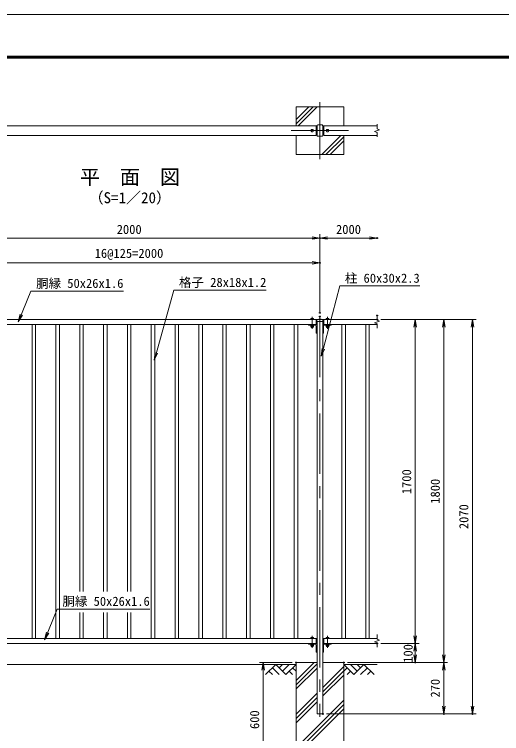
# Model space of a CAD drawing. Units: millimetres, scale not verified. Extents: x -4200 to 4200, y -2970 to 2970.
# Drawn here: x -2747 to -192, y -804 to 2970 of the extents above; entities that cross this region are included whole.
import ezdxf
from ezdxf.enums import TextEntityAlignment as Align

# ---------------------------------------------------------------- set-up
doc = ezdxf.new("R2010")
doc.units = ezdxf.units.MM
doc.header["$LTSCALE"] = 10
doc.header["$PDMODE"] = 32
doc.header["$PDSIZE"] = 5
doc.linetypes.add('USER1', pattern=[50.8, 31.75, -6.35, 6.35, -6.35])
for name, color, linetype, lineweight in [('0-0_D-BGD', 7, 'Continuous', 18), ('0-1_D-STR4', 7, 'Continuous', 18), ('0-2_D-DCR-HCH', 7, 'Continuous', 13), ('0-3_D-BMK', 2, 'USER1', 13), ('0-4_D-TTL-TXT', 7, 'Continuous', 18), ('0-5_D-STR-DIM', 7, 'Continuous', 13), ('0-6_0', 7, 'Continuous', 18), ('0-8_D-STR1', 1, 'Continuous', 18), ('0-9_D-STR-TXT', 7, 'Continuous', 13), ('0-A_D-TTL', 7, 'Continuous', 18), ('0-B_D-STR3', 3, 'Continuous', 13)]:
    doc.layers.add(name, color=color, linetype=linetype, lineweight=lineweight)
doc.layers.add('0-7_Defpoints', color=253, linetype='Continuous')
doc.styles.add('ＭＳ ゴシック', font='')
doc.styles.get('ＭＳ ゴシック').set_extended_font_data('MS Gothic')

# ---------------------------------------------------------------- blocks, each defined once
blk = doc.blocks.new('_Open')
at = {"layer": '0-6_0'}
blk.add_line((-10, 1.667), (0, 0), dxfattribs=at)
blk.add_lwpolyline([(-10, -1.667), (0, 0), (-10, 0)], dxfattribs=at)

msp = doc.modelspace()

# ---------------------------------------------------------------- linework, layer by layer
at = {"layer": '0-0_D-BGD'}
for p, q in [((-1269.86, -441.05), (-3019.86, -441.05)), ((-1019.86, -441.05), (-844.86, -441.05))]:
    msp.add_line(p, q, dxfattribs=at)
at = {"layer": '0-1_D-STR4'}
for p, q in [((-1019.86, 2385.22), (-1019.86, 2485.22)), ((-1269.86, -431.05), (-1269.86, -1031.05)), ((-1159.86, -431.05), (-1269.86, -431.05)), ((-1019.86, -431.05), (-1129.86, -431.05)), ((-1019.86, -431.05), (-1019.86, -1031.05))]:
    msp.add_line(p, q, dxfattribs=at)
for points in [[(-1019.86, 2485.22), (-1269.86, 2485.22), (-1269.86, 2385.22)], [(-1269.86, 2335.22), (-1269.86, 2235.22), (-1019.86, 2235.22), (-1019.86, 2335.22)]]:
    msp.add_lwpolyline(points, dxfattribs=at)
at = {"layer": '0-2_D-DCR-HCH'}
for p, q in [((-1269.86, 2396.19), (-1180.83, 2485.22)), ((-1269.86, 2418.29), (-1202.93, 2485.22)), ((-1258.73, 2385.22), (-1158.73, 2485.22)), ((-1034.86, 2335.22), (-1134.86, 2235.22)), ((-1019.86, 2328.12), (-1112.76, 2235.22)), ((-1019.86, 2306.03), (-1090.66, 2235.22)), ((-1376.28, -441.05), (-1429.5, -494.26)), ((-1376.28, -441.05), (-1323.07, -494.26)), ((-1358.55, -458.78), (-1340.81, -441.05)), ((-1340.81, -476.52), (-1305.33, -441.05)), ((-1323.07, -494.26), (-1269.86, -441.05)), ((-966.65, -494.26), (-1019.86, -441.05)), ((-948.91, -476.52), (-984.38, -441.05)), ((-913.43, -441.05), (-966.65, -494.26)), ((-931.08, -458.88), (-948.91, -441.05)), ((-913.43, -441.05), (-860.22, -494.26)), ((-1411.76, -476.52), (-1393.94, -494.26)), ((-1394.02, -458.78), (-1358.38, -494.26)), ((-1305.33, -476.52), (-1287.51, -494.26)), ((-1287.6, -458.78), (-1269.86, -476.44)), ((-1002.12, -458.78), (-1019.86, -476.44)), ((-984.38, -476.52), (-1002.2, -494.26)), ((-895.7, -458.78), (-931.34, -494.26)), ((-877.96, -476.52), (-895.78, -494.26))]:
    msp.add_line(p, q, dxfattribs=at)
at = {"layer": '0-3_D-BMK'}
for p, q in [((-1144.86, 2210.22), (-1144.86, 2510.22)), ((-994.86, 2360.22), (-1294.86, 2360.22)), ((-1184.86, 1382.31), (-1184.86, 1319.6)), ((-1144.86, 1383.95), (-1144.86, -716.05)), ((-1104.86, 1382.31), (-1104.86, 1319.6)), ((-1184.86, -291.69), (-1184.86, -354.4)), ((-1104.86, -291.69), (-1104.86, -354.4))]:
    msp.add_line(p, q, dxfattribs=at)
at = {"layer": '0-5_D-STR-DIM'}
for p, q in [((-844.86, 2393.65), (-844.86, 2369.84)), ((-858.07, 2355.41), (-831.64, 2365.03)), ((-844.86, 2350.6), (-858.07, 2355.41)), ((-831.64, 2365.03), (-844.86, 2369.84)), ((-844.86, 2350.6), (-844.86, 2326.79)), ((-1144.86, 1423.95), (-1144.86, 1816.53)), ((-1144.86, 1423.95), (-1144.86, 1816.53)), ((-3144.86, 1796.53), (-1144.86, 1796.53)), ((-1144.86, 1796.53), (-844.86, 1796.53)), ((-3144.86, 1666.42), (-1144.86, 1666.42)), ((-1144.86, 1403.95), (-1144.86, 1686.42)), ((-858.07, 1351.15), (-831.64, 1360.76)), ((-844.86, 1389.38), (-844.86, 1365.57)), ((-831.64, 1360.76), (-844.86, 1365.57)), ((-824.86, 1368.95), (-624.86, 1368.95)), ((-824.86, 1368.95), (-474.86, 1368.95)), ((-824.86, 1368.95), (-324.86, 1368.95)), ((-644.86, 1368.95), (-644.86, -331.05)), ((-494.86, 1368.95), (-494.86, -431.05)), ((-344.86, 1368.95), (-344.86, -701.05)), ((-844.86, 1346.34), (-858.07, 1351.15)), ((-844.86, 1346.34), (-844.86, 1322.53)), ((-844.86, -284.62), (-844.86, -308.43)), ((-858.07, -322.85), (-831.64, -313.24)), ((-844.86, -327.66), (-858.07, -322.85)), ((-831.64, -313.24), (-844.86, -308.43)), ((-844.86, -327.66), (-844.86, -351.47)), ((-824.86, -331.05), (-624.86, -331.05)), ((-824.86, -331.05), (-624.86, -331.05)), ((-644.86, -331.05), (-644.86, -431.05)), ((-1289.86, -431.05), (-1461.99, -431.05)), ((-1441.99, -431.05), (-1441.99, -1031.05)), ((-999.86, -431.05), (-624.86, -431.05)), ((-999.86, -431.05), (-474.86, -431.05)), ((-999.86, -431.05), (-474.86, -431.05)), ((-494.86, -431.05), (-494.86, -701.05)), ((-1109.86, -701.05), (-474.86, -701.05)), ((-1109.86, -701.05), (-324.86, -701.05))]:
    msp.add_line(p, q, dxfattribs=at)
at = {"layer": '0-6_0'}
for p, q in [((-1269.86, -525.96), (-1174.94, -431.05)), ((-1269.86, -548.06), (-1159.86, -438.06)), ((-1129.86, -562.74), (-1019.86, -452.74)), ((-1269.86, -570.16), (-1159.86, -460.16)), ((-1129.86, -584.84), (-1019.86, -474.84)), ((-1129.86, -606.93), (-1019.86, -496.93)), ((-1269.86, -702.74), (-1159.86, -592.74)), ((-1269.86, -724.84), (-1159.86, -614.84)), ((-1269.86, -879.52), (-1019.86, -629.52)), ((-1269.86, -746.93), (-1159.86, -636.93)), ((-1269.86, -901.61), (-1019.86, -651.61)), ((-1269.86, -923.71), (-1019.86, -673.71))]:
    msp.add_line(p, q, dxfattribs=at)
at = {"layer": '0-7_Defpoints'}
for p in [(-1144.86, 1796.53), (-844.86, 1796.53), (-1144.86, 1666.42), (-1144.86, 1403.95), (-1144.86, 1383.95), (-844.86, 1389.88), (-844.86, 1368.95), (-844.86, 1368.95), (-844.86, -331.05), (-844.86, -331.05), (-644.86, -331.05), (-1269.86, -431.05), (-1019.86, -431.05), (-644.86, -431.05), (-494.86, -431.05), (-1129.86, -701.05), (-494.86, -701.05), (-344.86, -701.05)]:
    msp.add_point(p, dxfattribs=at)
at = {"layer": '0-8_D-STR1'}
for p, q in [((-1164.86, 2385.22), (-3124.86, 2385.22)), ((-1164.86, 2335.22), (-1164.86, 2385.22)), ((-1164.36, 2384.97), (-1164.86, 2384.97)), ((-1162.86, 2383.47), (-1162.86, 2336.97)), ((-1162.86, 2380.65), (-1159.86, 2380.65)), ((-1159.86, 2385.62), (-1159.86, 2334.82)), ((-1155.26, 2390.22), (-1134.46, 2390.22)), ((-1129.86, 2334.82), (-1129.86, 2385.62)), ((-1126.86, 2380.65), (-1129.86, 2380.65)), ((-1126.86, 2383.47), (-1126.86, 2336.97)), ((-1125.36, 2384.97), (-1124.86, 2384.97)), ((-844.86, 2385.22), (-1124.86, 2385.22)), ((-1124.86, 2335.22), (-1124.86, 2385.22)), ((-1162.86, 2340.65), (-1159.86, 2340.65)), ((-1126.86, 2340.65), (-1129.86, 2340.65)), ((-1164.86, 2335.22), (-3124.86, 2335.22)), ((-1164.36, 2335.47), (-1164.86, 2335.47)), ((-1155.26, 2330.22), (-1134.46, 2330.22)), ((-1125.36, 2335.47), (-1124.86, 2335.47)), ((-844.86, 2335.22), (-1124.86, 2335.22)), ((-3124.86, 1368.95), (-1164.86, 1368.95)), ((-1164.86, 1368.95), (-1164.86, 1342.95)), ((-1164.36, 1368.7), (-1164.86, 1368.7)), ((-1162.86, 1344.7), (-1162.86, 1367.2)), ((-1161.11, 1365.95), (-1161.11, 1358.95)), ((-1161.11, 1358.95), (-1128.61, 1358.95)), ((-1159.86, 1358.95), (-1159.86, -701.05)), ((-1144.86, 1371.95), (-1158.11, 1368.95)), ((-1158.11, 1368.95), (-1131.61, 1368.95)), ((-1144.86, 1371.95), (-1131.61, 1368.95)), ((-1129.86, -701.05), (-1129.86, 1358.95)), ((-1128.61, 1365.95), (-1128.61, 1358.95)), ((-1126.86, 1344.7), (-1126.86, 1367.2)), ((-1125.36, 1368.7), (-1124.86, 1368.7)), ((-844.86, 1368.95), (-1124.86, 1368.95)), ((-1124.86, 1368.95), (-1124.86, 1342.95)), ((-3124.86, 1342.95), (-1164.86, 1342.95)), ((-2653.86, 1342.95), (-2653.86, -305.05)), ((-2635.86, 1342.95), (-2635.86, -305.05)), ((-2528.86, 1342.95), (-2528.86, -305.05)), ((-2510.86, 1342.95), (-2510.86, -305.05)), ((-2403.86, 1342.95), (-2403.86, -58.95)), ((-2385.86, 1342.95), (-2385.86, -58.95)), ((-2278.86, 1342.95), (-2278.86, -58.95)), ((-2260.86, 1342.95), (-2260.86, -58.95)), ((-2153.86, 1342.95), (-2153.86, -58.95)), ((-2135.86, 1342.95), (-2135.86, -58.95)), ((-2028.86, 1342.95), (-2028.86, -305.05)), ((-2010.86, 1342.95), (-2010.86, -305.05)), ((-1903.86, 1342.95), (-1903.86, -305.05)), ((-1885.86, 1342.95), (-1885.86, -305.05)), ((-1778.86, 1342.95), (-1778.86, -305.05)), ((-1760.86, 1342.95), (-1760.86, -305.05)), ((-1653.86, 1342.95), (-1653.86, -305.05)), ((-1635.86, 1342.95), (-1635.86, -305.05)), ((-1528.86, 1342.95), (-1528.86, -305.05)), ((-1510.86, 1342.95), (-1510.86, -305.05)), ((-1403.86, 1342.95), (-1403.86, -305.05)), ((-1385.86, 1342.95), (-1385.86, -305.05)), ((-1278.86, 1342.95), (-1278.86, -305.05)), ((-1260.86, 1342.95), (-1260.86, -305.05)), ((-1204.86, 1342.95), (-1204.86, 1338.45)), ((-1204.86, 1342.95), (-1168.86, 1342.95)), ((-1204.86, 1338.45), (-1168.86, 1338.45)), ((-1164.36, 1343.2), (-1164.86, 1343.2)), ((-1164.36, 1333.95), (-1164.36, 1297.95)), ((-1125.36, 1343.2), (-1124.86, 1343.2)), ((-1125.36, 1333.95), (-1125.36, 1297.95)), ((-844.86, 1342.95), (-1124.86, 1342.95)), ((-1084.86, 1342.95), (-1120.86, 1342.95)), ((-1084.86, 1338.45), (-1120.86, 1338.45)), ((-1084.86, 1342.95), (-1084.86, 1338.45)), ((-1028.86, 1342.95), (-1028.86, -305.05)), ((-1010.86, 1342.95), (-1010.86, -305.05)), ((-903.86, 1342.95), (-903.86, -305.05)), ((-885.86, 1342.95), (-885.86, -305.05)), ((-1164.36, 1297.95), (-1159.86, 1297.95)), ((-1125.36, 1297.95), (-1129.86, 1297.95)), ((-2403.86, -168.43), (-2403.86, -305.05)), ((-2385.86, -168.43), (-2385.86, -305.05)), ((-2278.86, -168.43), (-2278.86, -305.05)), ((-2260.86, -168.43), (-2260.86, -305.05)), ((-2153.86, -168.43), (-2153.86, -305.05)), ((-2135.86, -168.43), (-2135.86, -305.05)), ((-3124.86, -305.05), (-1164.86, -305.05)), ((-3124.86, -331.05), (-1164.86, -331.05)), ((-1204.86, -331.05), (-1204.86, -335.55)), ((-1204.86, -331.05), (-1168.86, -331.05)), ((-1204.86, -335.55), (-1168.86, -335.55)), ((-1164.86, -305.05), (-1164.86, -331.05)), ((-1164.86, -331.05), (-1164.86, -305.05)), ((-1164.36, -305.3), (-1164.86, -305.3)), ((-1164.36, -330.8), (-1164.86, -330.8)), ((-1162.86, -329.3), (-1162.86, -306.8)), ((-1126.86, -329.3), (-1126.86, -306.8)), ((-1125.36, -305.3), (-1124.86, -305.3)), ((-1125.36, -330.8), (-1124.86, -330.8)), ((-844.86, -305.05), (-1124.86, -305.05)), ((-1124.86, -305.05), (-1124.86, -331.05)), ((-844.86, -331.05), (-1124.86, -331.05)), ((-1084.86, -331.05), (-1120.86, -331.05)), ((-1084.86, -335.55), (-1120.86, -335.55)), ((-1084.86, -331.05), (-1084.86, -335.55)), ((-1164.36, -340.05), (-1164.36, -376.05)), ((-1164.36, -376.05), (-1159.86, -376.05)), ((-1125.36, -376.05), (-1129.86, -376.05)), ((-1125.36, -340.05), (-1125.36, -376.05)), ((-1159.86, -701.05), (-1129.86, -701.05))]:
    msp.add_line(p, q, dxfattribs=at)
for centre, radius, start, end in [((-1164.36, 2383.47), 1.5, 0, 90), ((-1155.26, 2385.62), 4.6, 90.00002, 179.99999), ((-1134.46, 2385.62), 4.6, 0, 90.00002), ((-1125.36, 2383.47), 1.5, 90.00004, 180.00004), ((-1164.36, 2336.97), 1.5, 270, 0), ((-1155.26, 2334.82), 4.6, 179.99999, 270.00002), ((-1134.46, 2334.82), 4.6, 270.00002, 0), ((-1125.36, 2336.97), 1.5, 180.00004, 270.00004), ((-1164.36, 1367.2), 1.5, 0, 90), ((-1158.11, 1365.95), 3, 90, 180), ((-1131.61, 1365.95), 3, 0, 90), ((-1125.36, 1367.2), 1.5, 90, 180), ((-1168.86, 1333.95), 9, 0, 90), ((-1168.86, 1333.95), 4.5, 0, 90), ((-1164.36, 1344.7), 1.5, 270, 0), ((-1120.86, 1333.95), 9, 90, 180), ((-1125.36, 1344.7), 1.5, 180, 270), ((-1120.86, 1333.95), 4.5, 90, 180), ((-1168.86, -340.05), 9, 0, 90), ((-1168.86, -340.05), 4.5, 0, 90), ((-1164.36, -306.8), 1.5, 0, 90), ((-1164.36, -329.3), 1.5, 270, 0), ((-1120.86, -340.05), 9, 90, 180), ((-1125.36, -306.8), 1.5, 90, 180), ((-1125.36, -329.3), 1.5, 180, 270), ((-1120.86, -340.05), 4.5, 90, 180)]:
    msp.add_arc(centre, radius, start, end, dxfattribs=at)
at = {"layer": '0-9_D-STR-TXT'}
for points in [[(-2175.25, 1517.97), (-2659.93, 1517.97), (-2725.52, 1358.37)], [(-1425.68, 1522.88), (-1910.36, 1522.88), (-2012.57, 1156.87)], [(-621.06, 1544.93), (-1040.74, 1544.93), (-1136.73, 1178.92)], [(-2037.1, -150.67), (-2521.79, -150.67), (-2587.37, -310.27)]]:
    msp.add_lwpolyline(points, dxfattribs=at)
at = {"layer": '0-A_D-TTL'}
for points in [[(-4199.99, -2969.96), (4200.01, -2969.96), (4200.01, 2970.04), (-4199.99, 2970.04)], [(-3929.99, 2750.04), (3930.01, 2750.04), (3930.01, -2749.96), (-3929.99, -2749.96)], [(-3927.49, 2747.54), (3927.51, 2747.54), (3927.51, -2747.46), (-3927.49, -2747.46)], [(-3924.99, 2745.04), (3925.01, 2745.04), (3925.01, -2744.96), (-3924.99, -2744.96)], [(-3922.49, 2742.54), (3922.51, 2742.54), (3922.51, -2742.46), (-3922.49, -2742.46)], [(-3919.99, 2740.04), (3920.01, 2740.04), (3920.01, -2739.96), (-3919.99, -2739.96)]]:
    msp.add_lwpolyline(points, close=True, dxfattribs=at)
at = {"layer": '0-B_D-STR3'}
for p, q in [((-1192.36, 2360.23), (-1188.62, 2366.71)), ((-1181.1, 2353.73), (-1177.36, 2360.21)), ((-1108.62, 2353.73), (-1112.36, 2360.21)), ((-1097.36, 2360.23), (-1101.1, 2366.71)), ((-1192.36, 1373.87), (-1191.35, 1374.45)), ((-1192.36, 1368.95), (-1192.36, 1373.87)), ((-1192.36, 1368.95), (-1177.36, 1368.95)), ((-1191.35, 1374.45), (-1178.37, 1374.45)), ((-1188.6, 1368.95), (-1188.6, 1373.87)), ((-1181.12, 1368.95), (-1181.12, 1373.87)), ((-1177.36, 1373.87), (-1178.37, 1374.45)), ((-1177.36, 1368.95), (-1177.36, 1373.87)), ((-1112.36, 1373.87), (-1111.35, 1374.45)), ((-1112.36, 1368.95), (-1112.36, 1373.87)), ((-1097.36, 1368.95), (-1112.36, 1368.95)), ((-1098.37, 1374.45), (-1111.35, 1374.45)), ((-1108.6, 1368.95), (-1108.6, 1373.87)), ((-1101.12, 1368.95), (-1101.12, 1373.87)), ((-1097.36, 1373.87), (-1098.37, 1374.45)), ((-1097.36, 1368.95), (-1097.36, 1373.87)), ((-1192.36, 1338.45), (-1192.36, 1332.54)), ((-1177.36, 1338.45), (-1192.36, 1338.45)), ((-1192.36, 1332.54), (-1191.35, 1331.95)), ((-1178.37, 1331.95), (-1191.35, 1331.95)), ((-1188.6, 1338.45), (-1188.6, 1332.54)), ((-1181.12, 1338.45), (-1181.12, 1332.54)), ((-1177.36, 1332.54), (-1178.37, 1331.95)), ((-1177.36, 1338.45), (-1177.36, 1332.54)), ((-1112.36, 1338.45), (-1112.36, 1332.54)), ((-1112.36, 1338.45), (-1097.36, 1338.45)), ((-1112.36, 1332.54), (-1111.35, 1331.95)), ((-1111.35, 1331.95), (-1098.37, 1331.95)), ((-1108.6, 1338.45), (-1108.6, 1332.54)), ((-1101.12, 1338.45), (-1101.12, 1332.54)), ((-1097.36, 1332.54), (-1098.37, 1331.95)), ((-1097.36, 1338.45), (-1097.36, 1332.54)), ((-1192.36, -300.13), (-1191.35, -299.55)), ((-1192.36, -305.05), (-1192.36, -300.13)), ((-1191.35, -299.55), (-1178.37, -299.55)), ((-1188.6, -305.05), (-1188.6, -300.13)), ((-1181.12, -305.05), (-1181.12, -300.13)), ((-1177.36, -300.13), (-1178.37, -299.55)), ((-1177.36, -305.05), (-1177.36, -300.13)), ((-1112.36, -300.13), (-1111.35, -299.55)), ((-1112.36, -305.05), (-1112.36, -300.13)), ((-1098.37, -299.55), (-1111.35, -299.55)), ((-1108.6, -305.05), (-1108.6, -300.13)), ((-1101.12, -305.05), (-1101.12, -300.13)), ((-1097.36, -300.13), (-1098.37, -299.55)), ((-1097.36, -305.05), (-1097.36, -300.13)), ((-1192.36, -305.05), (-1177.36, -305.05)), ((-1192.36, -335.55), (-1192.36, -341.46)), ((-1177.36, -335.55), (-1192.36, -335.55)), ((-1188.6, -335.55), (-1188.6, -341.46)), ((-1181.12, -335.55), (-1181.12, -341.46)), ((-1177.36, -335.55), (-1177.36, -341.46)), ((-1097.36, -305.05), (-1112.36, -305.05)), ((-1112.36, -335.55), (-1112.36, -341.46)), ((-1112.36, -335.55), (-1097.36, -335.55)), ((-1108.6, -335.55), (-1108.6, -341.46)), ((-1101.12, -335.55), (-1101.12, -341.46)), ((-1097.36, -335.55), (-1097.36, -341.46)), ((-1192.36, -341.46), (-1191.35, -342.05)), ((-1178.37, -342.05), (-1191.35, -342.05)), ((-1177.36, -341.46), (-1178.37, -342.05)), ((-1112.36, -341.46), (-1111.35, -342.05)), ((-1111.35, -342.05), (-1098.37, -342.05)), ((-1097.36, -341.46), (-1098.37, -342.05))]:
    msp.add_line(p, q, dxfattribs=at)
for points in [[(-1192.36, 2360.23), (-1188.61, 2353.73), (-1181.1, 2353.73)], [(-1188.62, 2366.71), (-1181.11, 2366.72), (-1177.36, 2360.21)], [(-1101.1, 2366.71), (-1108.61, 2366.72), (-1112.36, 2360.21)], [(-1097.36, 2360.23), (-1101.11, 2353.73), (-1108.62, 2353.73)]]:
    msp.add_lwpolyline(points, dxfattribs=at)
for centre in [(-1184.86, 2360.22), (-1104.86, 2360.22)]:
    msp.add_circle(centre, 6.49, dxfattribs=at)
for centre, radius, start, end in [((-1191.58, 1366.56), 7.9, 67.81236, 88.31726), ((-1184.86, 1362.13), 12.33, 72.33186, 107.66814), ((-1178.13, 1366.56), 7.9, 91.68274, 112.18764), ((-1111.58, 1366.56), 7.9, 67.81236, 88.31726), ((-1104.86, 1362.13), 12.33, 72.33186, 107.66814), ((-1098.13, 1366.56), 7.9, 91.68274, 112.18764), ((-1191.58, 1339.85), 7.9, 271.68274, 292.18764), ((-1184.86, 1332.47), 6.51, 184.51776, 355.48224), ((-1184.86, 1344.28), 12.33, 252.33186, 287.66814), ((-1178.13, 1339.85), 7.9, 247.81236, 268.31726), ((-1111.58, 1339.85), 7.9, 271.68274, 292.18764), ((-1104.86, 1332.47), 6.51, 184.51776, 355.48224), ((-1104.86, 1344.28), 12.33, 252.33186, 287.66814), ((-1098.13, 1339.85), 7.9, 247.81236, 268.31726), ((-1191.58, -307.44), 7.9, 67.81236, 88.31726), ((-1184.86, -311.87), 12.33, 72.33186, 107.66814), ((-1178.13, -307.44), 7.9, 91.68274, 112.18764), ((-1111.58, -307.44), 7.9, 67.81236, 88.31726), ((-1104.86, -311.87), 12.33, 72.33186, 107.66814), ((-1098.13, -307.44), 7.9, 91.68274, 112.18764), ((-1191.58, -334.15), 7.9, 271.68274, 292.18764), ((-1184.86, -341.53), 6.51, 184.51776, 355.48224), ((-1184.86, -329.72), 12.33, 252.33186, 287.66814), ((-1178.13, -334.15), 7.9, 247.81236, 268.31726), ((-1111.58, -334.15), 7.9, 271.68274, 292.18764), ((-1104.86, -341.53), 6.51, 184.51776, 355.48224), ((-1104.86, -329.72), 12.33, 252.33186, 287.66814), ((-1098.13, -334.15), 7.9, 247.81236, 268.31726)]:
    msp.add_arc(centre, radius, start, end, dxfattribs=at)

# ---------------------------------------------------------------- block references
at = {"layer": '0-5_D-STR-DIM', "xscale": 4, "yscale": 4}
for p in [(-1144.86, 1796.53), (-844.86, 1796.53), (-1144.86, 1666.42)]:
    msp.add_blockref('_Open', p, dxfattribs=at)
for p, rotation in [((-1144.86, 1796.53), 180), ((-644.86, 1368.95), 90), ((-494.86, 1368.95), 90), ((-344.86, 1368.95), 90), ((-644.86, -331.05), 270), ((-644.86, -331.05), 90), ((-644.86, -431.05), 270), ((-494.86, -431.05), 270), ((-1441.99, -431.05), 90), ((-494.86, -431.05), 90), ((-494.86, -701.05), 270), ((-344.86, -701.05), 270)]:
    msp.add_blockref('_Open', p, dxfattribs=dict(at, rotation=rotation))
at = {"layer": '0-9_D-STR-TXT', "xscale": 4, "yscale": 4}
for p, rotation in [((-2726.28, 1356.52), 247.65966), ((-1137.24, 1176.99), 255.30492), ((-2013.11, 1154.94), 254.39815), ((-2588.13, -312.12), 247.65966)]:
    msp.add_blockref('_Open', p, dxfattribs=dict(at, rotation=rotation))

# ---------------------------------------------------------------- texts
at = {"layer": '0-4_D-TTL-TXT', "style": 'ＭＳ ゴシック'}
for s, height, p in [('平\u3000面\u3000図', 76.98, (-2403.16, 2054.95)), ('（S=1／20）', 57.7, (-2357.68, 1961.75))]:
    msp.add_text(s, height=height, dxfattribs=at).set_placement(p, align=Align.BOTTOM_LEFT)
at = {"layer": '0-5_D-STR-DIM', "style": 'ＭＳ ゴシック'}
for s, p in [('2000', (-2210.13, 1803.28)), ('2000', (-1060.13, 1803.28)), ('16@125=2000', (-2325.57, 1677.87))]:
    msp.add_text(s, height=48.09, dxfattribs=at).set_placement(p, align=Align.BOTTOM_LEFT)
for s, p in [('1700', (-651.61, 452.04)), ('1800', (-501.61, 402.04)), ('2070', (-351.61, 268.69)), ('100', (-643.78, -432.52)), ('270', (-501.61, -615.06)), ('600', (-1448.73, -780.31))]:
    msp.add_text(s, height=48.09, rotation=90, dxfattribs=at).set_placement(p, align=Align.BOTTOM_LEFT)
at = {"layer": '0-9_D-STR-TXT', "style": 'ＭＳ ゴシック'}
for s, p in [('胴縁 50x26x1.6', (-2633.21, 1520.34)), ('格子 28x18x1.2', (-1883.64, 1525.25)), ('柱 60x30x2.3', (-1014.02, 1547.3)), ('胴縁 50x26x1.6', (-2495.06, -148.29))]:
    msp.add_text(s, height=48.09, dxfattribs=at).set_placement(p, align=Align.BOTTOM_LEFT)

doc.saveas('drawing.dxf')
